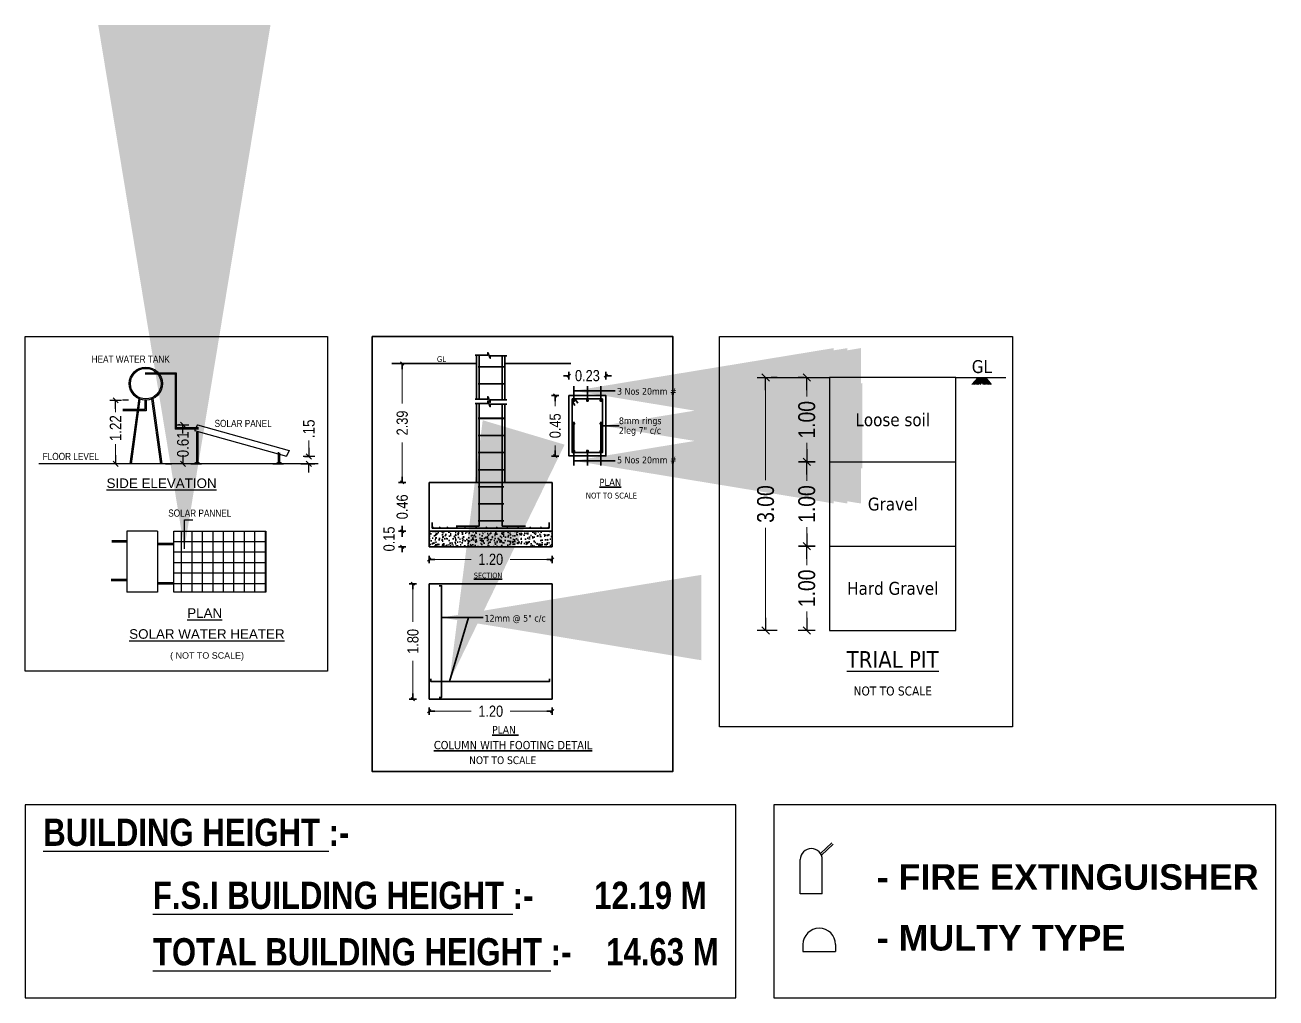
# Model space of a CAD drawing. Header units: metres. Extents: x 1185 to 1291, y 1063 to 1193.
# Drawn here: x 1260.38 to 1281.15, y 1177 to 1193.17 of the extents above; entities that cross this region are included whole.
import ezdxf
from ezdxf.enums import TextEntityAlignment as Align

# ---------------------------------------------------------------- set-up
doc = ezdxf.new("R2010")
doc.units = ezdxf.units.M
doc.header["$MEASUREMENT"] = 0
doc.linetypes.add('DOT', pattern=[0.25, 0, -0.25])
doc.layers.add('1', color=1, linetype='Continuous')
doc.layers.add('Door', color=7, linetype='Continuous')
doc.layers.add('Text', color=7, linetype='Continuous', lineweight=13)
doc.layers.add('wall', color=7, linetype='Continuous', lineweight=35)
doc.styles.add('Arial', font='swissc.ttf')
doc.styles.add('Bold', font='arialbd.ttf', dxfattribs={"height": 10.5})
doc.styles.get("Standard").update_dxf_attribs({"font": 'swisscb.ttf'})
doc.styles.add('style', font='ARIALN.TTF', dxfattribs={"height": 9})
doc.styles.add('STYLE1', font='tahoma.ttf', dxfattribs={"height": 12})
doc.styles.add('STYLE4', font='arial.ttf', dxfattribs={"height": 1.2})
doc.dimstyles.new('FLOOR DIM', dxfattribs={"dimtxt": 0.55, "dimasz": 0.05, "dimexe": 0.075, "dimexo": 0.3, "dimgap": 0.025, "dimtad": 0, "dimzin": 3, "dimdsep": 46, "dimtxsty": 'Standard', "dimblk": 'JM1', "dimcen": -0.09, "dimse1": 1, "dimse2": 1, "dimsd1": 1, "dimsd2": 1, "dimclrd": 5, "dimclre": 250, "dimclrt": 3, "dimazin": 0, "dimtfac": 0.65, "dimtix": 1, "dimtofl": 0, "dimtmove": 0, "dimatfit": 2, "dimfxl": 0, "dimfrac": 1, "dimtolj": 1, "dimlwd": 18, "dimlwe": -1, "dimarcsym": 0})
doc.dimstyles.new('Plan', dxfattribs={"dimtxt": 24, "dimasz": 9, "dimexe": 0.18, "dimexo": 0.0625, "dimgap": 3, "dimtad": 0, "dimdec": 0, "dimrnd": 0.5, "dimzin": 1, "dimdsep": 46, "dimlunit": 4, "dimtxsty": 'Standard', "dimblk": 'ARCHTICK', "dimcen": 0.09, "dimse1": 1, "dimse2": 1, "dimadec": 0, "dimazin": 0, "dimtfac": 0.5, "dimtdec": 0, "dimtofl": 0, "dimtmove": 2, "dimatfit": 3, "dimfxl": 0, "dimtolj": 1, "dimtzin": 0, "dimarcsym": 0})
doc.dimstyles.new('style1', dxfattribs={"dimtxt": 12, "dimasz": 7, "dimexe": 4, "dimexo": 6, "dimgap": 2, "dimtad": 0, "dimtoh": 1, "dimdec": 1, "dimzin": 3, "dimdsep": 46, "dimlunit": 4, "dimtxsty": 'STYLE1', "dimblk": 'OBLIQUE', "dimcen": 0.09, "dimclrd": 2, "dimclre": 2, "dimclrt": 4, "dimadec": 0, "dimazin": 0, "dimtfac": 0.5, "dimtdec": 1, "dimtofl": 0, "dimtmove": 2, "dimatfit": 3, "dimfxl": 0, "dimtolj": 1, "dimtzin": 0, "dimarcsym": 0})

# ---------------------------------------------------------------- blocks, each defined once
blk = doc.blocks.new('JM1')
at = {"color": 2}
for p, q in [((-3, 0), (0, 0)), ((-0.88, -0.88), (0.88, 0.88)), ((0, 2), (0, -2))]:
    blk.add_line(p, q, dxfattribs=at)
blk = doc.blocks.new('*D9')
at = {"color": 250, "linetype": 'DOT'}
for p, q in [((77524.033, -26832.199), (77523.989, -26832.199)), ((77524.033, -26833.199), (77523.989, -26833.199))]:
    blk.add_line(p, q, dxfattribs=at)
at = {"color": 5, "lineweight": 18}
for p, q in [((77524.064, -26832.249), (77524.064, -26832.424)), ((77524.064, -26833.149), (77524.064, -26832.974))]:
    blk.add_line(p, q, dxfattribs=at)
at = {"layer": 'DEFPOINTS', "color": 0}
for p in [(77524.064, -26832.199), (77524.333, -26832.199), (77524.333, -26833.199)]:
    blk.add_point(p, dxfattribs=at)
at = {"color": 5, "lineweight": 18, "xscale": 0.05, "yscale": 0.05, "zscale": 0.05}
for p, rotation in [((77524.064, -26832.199), 90), ((77524.064, -26833.199), 270)]:
    blk.add_blockref('JM1', p, dxfattribs=dict(at, rotation=rotation))
at = {"color": 3, "insert": (77524.064, -26832.699), "char_height": 0.2, "attachment_point": 5, "rotation": 90, "style": 'Arial'}
blk.add_mtext('\\A1;1.00', dxfattribs=at)
blk = doc.blocks.new('*D10')
at = {"color": 250, "linetype": 'DOT'}
for p, q in [((77524.033, -26831.199), (77523.501, -26831.199)), ((77524.033, -26834.199), (77523.501, -26834.199))]:
    blk.add_line(p, q, dxfattribs=at)
at = {"color": 5, "lineweight": 18}
for p, q in [((77523.576, -26831.249), (77523.576, -26832.415)), ((77523.576, -26834.149), (77523.576, -26832.983))]:
    blk.add_line(p, q, dxfattribs=at)
at = {"layer": 'DEFPOINTS', "color": 0}
for p in [(77523.576, -26831.199), (77524.333, -26831.199), (77524.333, -26834.199)]:
    blk.add_point(p, dxfattribs=at)
at = {"color": 5, "lineweight": 18, "xscale": 0.05, "yscale": 0.05, "zscale": 0.05}
for p, rotation in [((77523.576, -26831.199), 90), ((77523.576, -26834.199), 270)]:
    blk.add_blockref('JM1', p, dxfattribs=dict(at, rotation=rotation))
at = {"color": 3, "insert": (77523.576, -26832.699), "char_height": 0.2, "attachment_point": 5, "rotation": 90, "style": 'Arial'}
blk.add_mtext('\\A1;3.00', dxfattribs=at)
blk = doc.blocks.new('*D11')
at = {"color": 250, "linetype": 'DOT'}
for p, q in [((77524.033, -26833.199), (77523.989, -26833.199)), ((77524.033, -26834.199), (77523.989, -26834.199))]:
    blk.add_line(p, q, dxfattribs=at)
at = {"color": 5, "lineweight": 18}
for p, q in [((77524.064, -26833.249), (77524.064, -26833.424)), ((77524.064, -26834.149), (77524.064, -26833.974))]:
    blk.add_line(p, q, dxfattribs=at)
at = {"layer": 'DEFPOINTS', "color": 0}
for p in [(77524.064, -26833.199), (77524.333, -26833.199), (77524.333, -26834.199)]:
    blk.add_point(p, dxfattribs=at)
at = {"color": 5, "lineweight": 18, "xscale": 0.05, "yscale": 0.05, "zscale": 0.05}
for p, rotation in [((77524.064, -26833.199), 90), ((77524.064, -26834.199), 270)]:
    blk.add_blockref('JM1', p, dxfattribs=dict(at, rotation=rotation))
at = {"color": 3, "insert": (77524.064, -26833.699), "char_height": 0.2, "attachment_point": 5, "rotation": 90, "style": 'Arial'}
blk.add_mtext('\\A1;1.00', dxfattribs=at)
blk = doc.blocks.new('*D12')
at = {"color": 250, "linetype": 'DOT'}
for p, q in [((77524.033, -26831.199), (77523.989, -26831.199)), ((77524.033, -26832.199), (77523.989, -26832.199))]:
    blk.add_line(p, q, dxfattribs=at)
at = {"color": 5, "lineweight": 18}
for p, q in [((77524.064, -26831.249), (77524.064, -26831.424)), ((77524.064, -26832.149), (77524.064, -26831.974))]:
    blk.add_line(p, q, dxfattribs=at)
at = {"layer": 'DEFPOINTS', "color": 0}
for p in [(77524.064, -26831.199), (77524.333, -26831.199), (77524.333, -26832.199)]:
    blk.add_point(p, dxfattribs=at)
at = {"color": 5, "lineweight": 18, "xscale": 0.05, "yscale": 0.05, "zscale": 0.05}
for p, rotation in [((77524.064, -26831.199), 90), ((77524.064, -26832.199), 270)]:
    blk.add_blockref('JM1', p, dxfattribs=dict(at, rotation=rotation))
at = {"color": 3, "insert": (77524.064, -26831.699), "char_height": 0.2, "attachment_point": 5, "rotation": 90, "style": 'Arial'}
blk.add_mtext('\\A1;1.00', dxfattribs=at)
blk = doc.blocks.new('_Oblique')
at = {"color": 0, "lineweight": -2}
blk.add_line((-0.5, -0.5), (0.5, 0.5), dxfattribs=at)
blk = doc.blocks.new('*D21')
at = {"color": 5, "lineweight": 18}
for p, q in [((10901.4, 6619.786), (10902.484, 6619.786)), ((10904.616, 6619.786), (10903.532, 6619.786))]:
    blk.add_line(p, q, dxfattribs=at)
at = {"layer": 'DEFPOINTS', "color": 0}
for p in [(10901.35, 6620.114), (10904.666, 6620.114), (10904.666, 6619.786)]:
    blk.add_point(p, dxfattribs=at)
at = {"color": 5, "lineweight": 18, "xscale": 0.05, "yscale": 0.05, "zscale": 0.05, "rotation": 180}
blk.add_blockref('JM1', (10901.35, 6619.786), dxfattribs=at)
at = {"color": 5, "lineweight": 18, "xscale": 0.05, "yscale": 0.05, "zscale": 0.05}
blk.add_blockref('JM1', (10904.666, 6619.786), dxfattribs=at)
at = {"color": 3, "insert": (10903.008, 6619.786), "char_height": 0.3, "attachment_point": 5, "style": 'Arial'}
blk.add_mtext('\\A1;1.20', dxfattribs=at)
blk = doc.blocks.new('*D22')
at = {"color": 5, "lineweight": 18}
for p, q in [((10900.913, 6623.174), (10900.913, 6622.193)), ((10900.913, 6620.164), (10900.913, 6621.146))]:
    blk.add_line(p, q, dxfattribs=at)
at = {"layer": 'DEFPOINTS', "color": 0}
for p in [(10900.913, 6623.224), (10901.35, 6623.224), (10901.35, 6620.114)]:
    blk.add_point(p, dxfattribs=at)
at = {"color": 5, "lineweight": 18, "xscale": 0.05, "yscale": 0.05, "zscale": 0.05}
for p, rotation in [((10900.913, 6623.224), 90), ((10900.913, 6620.114), 270)]:
    blk.add_blockref('JM1', p, dxfattribs=dict(at, rotation=rotation))
at = {"color": 3, "insert": (10900.913, 6621.669), "char_height": 0.3, "attachment_point": 5, "rotation": 90, "style": 'Arial'}
blk.add_mtext('\\A1;1.80', dxfattribs=at)
blk = doc.blocks.new('*D23')
at = {"color": 5, "lineweight": 18}
for p, q in [((10905.064, 6628.828), (10905.014, 6628.828)), ((10906.159, 6628.828), (10906.209, 6628.828))]:
    blk.add_line(p, q, dxfattribs=at)
at = {"layer": 'DEFPOINTS', "color": 0}
for p in [(10906.109, 6628.828), (10905.114, 6628.291), (10906.109, 6628.291)]:
    blk.add_point(p, dxfattribs=at)
at = {"color": 5, "lineweight": 18, "xscale": 0.05, "yscale": 0.05, "zscale": 0.05}
blk.add_blockref('JM1', (10905.114, 6628.828), dxfattribs=at)
at = {"color": 5, "lineweight": 18, "xscale": 0.05, "yscale": 0.05, "zscale": 0.05, "rotation": 180}
blk.add_blockref('JM1', (10906.109, 6628.828), dxfattribs=at)
at = {"color": 3, "insert": (10905.611, 6628.828), "char_height": 0.3, "attachment_point": 5, "style": 'Arial'}
blk.add_mtext('\\A1;0.23', dxfattribs=at)
blk = doc.blocks.new('*D24')
at = {"color": 5, "lineweight": 18}
for p, q in [((10904.744, 6628.241), (10904.744, 6628.006)), ((10904.744, 6626.714), (10904.744, 6626.95))]:
    blk.add_line(p, q, dxfattribs=at)
at = {"layer": 'DEFPOINTS', "color": 0}
for p in [(10905.114, 6628.291), (10904.744, 6626.664), (10905.114, 6626.664)]:
    blk.add_point(p, dxfattribs=at)
at = {"color": 5, "lineweight": 18, "xscale": 0.05, "yscale": 0.05, "zscale": 0.05}
for p, rotation in [((10904.744, 6628.291), 90), ((10904.744, 6626.664), 270)]:
    blk.add_blockref('JM1', p, dxfattribs=dict(at, rotation=rotation))
at = {"color": 3, "insert": (10904.744, 6627.478), "char_height": 0.3, "attachment_point": 5, "rotation": 90, "style": 'Arial'}
blk.add_mtext('\\A1;0.45', dxfattribs=at)
blk = doc.blocks.new('*D25')
at = {"color": 5, "lineweight": 18}
for p, q in [((10901.4, 6623.878), (10902.484, 6623.878)), ((10904.616, 6623.878), (10903.532, 6623.878))]:
    blk.add_line(p, q, dxfattribs=at)
at = {"layer": 'DEFPOINTS', "color": 0}
for p in [(10901.35, 6624.32), (10904.666, 6624.32), (10904.666, 6623.878)]:
    blk.add_point(p, dxfattribs=at)
at = {"color": 5, "lineweight": 18, "xscale": 0.05, "yscale": 0.05, "zscale": 0.05, "rotation": 180}
blk.add_blockref('JM1', (10901.35, 6623.878), dxfattribs=at)
at = {"color": 5, "lineweight": 18, "xscale": 0.05, "yscale": 0.05, "zscale": 0.05}
blk.add_blockref('JM1', (10904.666, 6623.878), dxfattribs=at)
at = {"color": 3, "insert": (10903.008, 6623.878), "char_height": 0.3, "attachment_point": 5, "style": 'Arial'}
blk.add_mtext('\\A1;1.20', dxfattribs=at)
blk = doc.blocks.new('*D26')
at = {"color": 5, "lineweight": 18}
for p, q in [((10900.625, 6624.685), (10900.625, 6624.735)), ((10900.625, 6624.17), (10900.625, 6624.12))]:
    blk.add_line(p, q, dxfattribs=at)
at = {"layer": 'DEFPOINTS', "color": 0}
for p in [(10901.35, 6624.635), (10900.625, 6624.22), (10901.35, 6624.22)]:
    blk.add_point(p, dxfattribs=at)
at = {"color": 5, "lineweight": 18, "xscale": 0.05, "yscale": 0.05, "zscale": 0.05}
for p, rotation in [((10900.625, 6624.635), 270), ((10900.625, 6624.22), 90)]:
    blk.add_blockref('JM1', p, dxfattribs=dict(at, rotation=rotation))
at = {"color": 3, "insert": (10900.271, 6624.428), "char_height": 0.3, "attachment_point": 5, "rotation": 90, "style": 'Arial'}
blk.add_mtext('\\A1;0.15', dxfattribs=at)
blk = doc.blocks.new('*D27')
at = {"color": 5, "lineweight": 18}
for p, q in [((10900.625, 6626.004), (10900.625, 6626.054)), ((10900.625, 6624.585), (10900.625, 6624.535))]:
    blk.add_line(p, q, dxfattribs=at)
at = {"layer": 'DEFPOINTS', "color": 0}
for p in [(10901.35, 6625.954), (10900.625, 6624.635), (10901.35, 6624.635)]:
    blk.add_point(p, dxfattribs=at)
at = {"color": 5, "lineweight": 18, "xscale": 0.05, "yscale": 0.05, "zscale": 0.05}
for p, rotation in [((10900.625, 6625.954), 270), ((10900.625, 6624.635), 90)]:
    blk.add_blockref('JM1', p, dxfattribs=dict(at, rotation=rotation))
at = {"color": 3, "insert": (10900.625, 6625.294), "char_height": 0.3, "attachment_point": 5, "rotation": 90, "style": 'Arial'}
blk.add_mtext('\\A1;0.46', dxfattribs=at)
blk = doc.blocks.new('*D28')
at = {"color": 5, "lineweight": 18}
for p, q in [((10900.625, 6629.105), (10900.625, 6628.083)), ((10900.625, 6626.004), (10900.625, 6627.025))]:
    blk.add_line(p, q, dxfattribs=at)
at = {"layer": 'DEFPOINTS', "color": 0}
for p in [(10900.625, 6629.155), (10902.628, 6629.155), (10902.628, 6625.954)]:
    blk.add_point(p, dxfattribs=at)
at = {"color": 5, "lineweight": 18, "xscale": 0.05, "yscale": 0.05, "zscale": 0.05}
for p, rotation in [((10900.625, 6629.155), 90), ((10900.625, 6625.954), 270)]:
    blk.add_blockref('JM1', p, dxfattribs=dict(at, rotation=rotation))
at = {"color": 3, "insert": (10900.625, 6627.554), "char_height": 0.3, "attachment_point": 5, "rotation": 90, "style": 'Arial'}
blk.add_mtext('\\A1;2.39', dxfattribs=at)
blk = doc.blocks.new('*D15')
at = {"color": 250, "linetype": 'DOT'}
for p, q in [((77523.081, -26837.07), (77522.787, -26837.07)), ((77523.085, -26838.163), (77522.787, -26838.163))]:
    blk.add_line(p, q, dxfattribs=at)
at = {"color": 5, "lineweight": 18}
for p, q in [((77522.862, -26837.12), (77522.862, -26837.276)), ((77522.862, -26838.113), (77522.862, -26837.825))]:
    blk.add_line(p, q, dxfattribs=at)
at = {"layer": 'DEFPOINTS', "color": 0}
for p in [(77522.862, -26837.07), (77523.381, -26837.07), (77523.385, -26838.163)]:
    blk.add_point(p, dxfattribs=at)
at = {"color": 5, "lineweight": 18, "xscale": 0.05, "yscale": 0.05, "zscale": 0.05}
for p, rotation in [((77522.862, -26837.07), 90), ((77522.862, -26838.163), 270)]:
    blk.add_blockref('JM1', p, dxfattribs=dict(at, rotation=rotation))
at = {"color": 3, "lineweight": -2, "insert": (77522.862, -26837.55), "char_height": 0.2, "attachment_point": 5, "rotation": 90, "style": 'Arial'}
blk.add_mtext('\\A1;1.22', dxfattribs=at)
blk = doc.blocks.new('*D16')
at = {"color": 5, "lineweight": 18}
for p, q in [((77526.182, -26837.987), (77526.182, -26837.762)), ((77526.182, -26838.213), (77526.182, -26838.263))]:
    blk.add_line(p, q, dxfattribs=at)
at = {"color": 250, "linetype": 'DOT'}
for p, q in [((77526.107, -26838.037), (77526.257, -26838.037)), ((77526.044, -26838.163), (77526.257, -26838.163))]:
    blk.add_line(p, q, dxfattribs=at)
at = {"layer": 'DEFPOINTS', "color": 0}
for p in [(77525.807, -26838.037), (77526.182, -26838.037), (77525.744, -26838.163)]:
    blk.add_point(p, dxfattribs=at)
at = {"color": 5, "lineweight": 18, "xscale": 0.05, "yscale": 0.05, "zscale": 0.05}
for p, rotation in [((77526.182, -26838.037), 270), ((77526.182, -26838.163), 90)]:
    blk.add_blockref('JM1', p, dxfattribs=dict(at, rotation=rotation))
at = {"color": 3, "lineweight": -2, "insert": (77526.182, -26837.561), "char_height": 0.2, "attachment_point": 5, "rotation": 90, "style": 'Arial'}
blk.add_mtext('\\A1;.15', dxfattribs=at)
blk = doc.blocks.new('_ArchTick')
at = {"color": 0, "linetype": 'ByBlock', "const_width": 0.15}
blk.add_lwpolyline([(-0.5, -0.5), (0.5, 0.5)], dxfattribs=at)
blk = doc.blocks.new('*D17')
at = {"color": 250, "linetype": 'DOT'}
for p, q in [((77523.967, -26837.493), (77523.944, -26837.493)), ((77523.719, -26838.163), (77523.944, -26838.163))]:
    blk.add_line(p, q, dxfattribs=at)
at = {"color": 5, "lineweight": 18}
for p, q in [((77524.019, -26837.543), (77524.019, -26837.562)), ((77524.019, -26838.113), (77524.019, -26838.093))]:
    blk.add_line(p, q, dxfattribs=at)
at = {"layer": 'DEFPOINTS', "color": 0}
for p in [(77524.019, -26837.493), (77524.267, -26837.493), (77524.019, -26838.163)]:
    blk.add_point(p, dxfattribs=at)
at = {"color": 5, "lineweight": 18, "xscale": 0.05, "yscale": 0.05, "zscale": 0.05}
for p, rotation in [((77524.019, -26837.493), 90), ((77524.019, -26838.163), 270)]:
    blk.add_blockref('JM1', p, dxfattribs=dict(at, rotation=rotation))
at = {"color": 3, "lineweight": -2, "insert": (77524.019, -26837.828), "char_height": 0.2, "attachment_point": 5, "rotation": 90, "style": 'Arial'}
blk.add_mtext('\\A1;0.61', dxfattribs=at)
blk = doc.blocks.new('SRYJYK')
at = {"color": 7, "lineweight": 25, "ltscale": 15}
blk.add_line((112478.409, -26161.011), (112478.409, -26158.713), dxfattribs=at)
at = {"color": 7}
for p, q in [((112472.989, -26159.29), (112473.127, -26159.163)), ((112473.142, -26159.179), (112473.001, -26159.312)), ((112472.75, -26159.773), (112472.75, -26159.364)), ((112473.012, -26159.773), (112473.012, -26159.364)), ((112473.012, -26159.773), (112472.75, -26159.773)), ((112472.782, -26160.375), (112472.782, -26160.458)), ((112472.782, -26160.458), (112473.169, -26160.458)), ((112473.169, -26160.375), (112473.169, -26160.458))]:
    blk.add_line(p, q, dxfattribs=at)
blk.add_line((112472.435, -26161.011), (112478.409, -26161.011))
for centre, radius in [((112472.881, -26159.364), 0.131), ((112472.976, -26160.375), 0.194)]:
    blk.add_arc(centre, radius, 0, 180, dxfattribs=at)
at = {"layer": '1', "color": 7}
blk.add_line((112472.435, -26158.713), (112472.435, -26161.011), dxfattribs=at)
at = {"layer": 'Door', "color": 7, "linetype": 'ByBlock', "lineweight": 25, "ltscale": 15}
for p, q in [((112478.409, -26158.713), (112472.434, -26158.713)), ((112478.409, -26161.011), (112478.409, -26158.713))]:
    blk.add_line(p, q, dxfattribs=at)
at = {"color": 7, "style": 'Bold'}
for s, p in [(' - FIRE EXTINGUISHER', (112473.541, -26159.724)), ('- MULTY TYPE', (112473.659, -26160.447))]:
    blk.add_text(s, height=0.3049, dxfattribs=at).set_placement(p)
blk = doc.blocks.new('TP')
for p, q in [((-2.947, 4.144), (-2.171, 4.144)), ((-0.671, 4.144), (-0.08, 4.144)), ((-0.409, 4.144), (-0.481, 4.062)), ((-0.397, 4.144), (-0.469, 4.062)), ((-0.383, 4.144), (-0.454, 4.062)), ((-0.367, 4.144), (-0.439, 4.062)), ((-0.351, 4.144), (-0.422, 4.062)), ((-0.411, 4.144), (-0.345, 4.062)), ((-0.334, 4.144), (-0.406, 4.062)), ((-0.395, 4.144), (-0.329, 4.062)), ((-0.318, 4.144), (-0.389, 4.062)), ((-0.379, 4.144), (-0.312, 4.062)), ((-0.362, 4.144), (-0.296, 4.062)), ((-0.347, 4.144), (-0.28, 4.062)), ((-0.332, 4.144), (-0.266, 4.062)), ((-0.32, 4.144), (-0.254, 4.062)), ((-2.171, 3.144), (-0.671, 3.144)), ((-2.171, 2.144), (-0.671, 2.144))]:
    blk.add_line(p, q)
at = {"color": 0}
blk.add_lwpolyline([(-3.475, 4.631), (0, 4.631), (0, 0), (-3.475, 0)], close=True, dxfattribs=at)
blk.add_lwpolyline([(-2.171, 1.144), (-0.671, 1.144), (-0.671, 4.144), (-2.171, 4.144)], close=True)
at = {"style": 'STYLE1'}
for s, height, p in [('GL', 0.1524, (-0.364, 4.275)), ('Loose soil', 0.1524, (-1.421, 3.644)), ('Gravel', 0.1524, (-1.421, 2.644)), ('Hard Gravel', 0.1524, (-1.421, 1.644)), ('%%uTRIAL PIT', 0.19812, (-1.421, 0.8)), ('NOT TO SCALE', 0.10668, (-1.421, 0.426))]:
    blk.add_text(s, height=height, dxfattribs=at).set_placement(p, align=Align.MIDDLE_CENTER)
for p2, distance, picture, middle in [((-2.171, 4.144), 0.757, '*D10', (-2.928, 2.644)), ((-2.171, 2.144), 0.269, '*D11', (-2.44, 1.644))]:
    dim = blk.add_aligned_dim(p1=(-2.171, 1.144), p2=p2, distance=distance, dimstyle='FLOOR DIM', override={"dimpost": '\\X'})
    dim.commit()
    dim.dimension.update_dxf_attribs({"geometry": picture, "text_midpoint": middle, "insert": (-77526.504, 26835.343)})
for base, p1, p2, picture, middle in [((-2.44, 4.144), (-2.171, 3.144), (-2.171, 4.144), '*D12', (-2.44, 3.644)), ((-2.44, 3.144), (-2.171, 2.144), (-2.171, 3.144), '*D9', (-2.44, 2.644))]:
    dim = blk.add_linear_dim(base=base, p1=p1, p2=p2, angle=270, dimstyle='FLOOR DIM', override={"dimpost": '\\X'})
    dim.commit()
    dim.dimension.update_dxf_attribs({"geometry": picture, "text_midpoint": middle, "insert": (-77526.504, 26835.343)})
blk = doc.blocks.new('WRWR')
h = blk.add_hatch()
h.set_pattern_fill('AR-CONC', color=256, scale=0.034541, style=0)
h.set_pattern_definition([(50, (57.4844, -43.89417), (0.24774714, -0.02167507), [0.0259056, -0.2849613]), (355, (57.4844, -43.89417), (-0.0479258, 0.2598129), [0.02072446, -0.227969]), (100.4514, (57.50505, -43.89598), (0.19982155, 0.2381377), [0.02201635, -0.2421798]), (46.1842, (57.4844, -43.8251), (0.3686332, -0.0571715), [0.0388584, -0.427442]), (96.6356, (57.51512, -43.82985), (0.3228396, 0.3364677), [0.0330245, -0.3632697]), (351.1842, (57.4844, -43.8251), (0.3228394, 0.336468), [0.0310867, -0.3419535]), (21, (57.51894, -43.84236), (0.20617625, -0.13906763), [0.0259056, -0.2849613]), (326, (57.51894, -43.84236), (0.084043, 0.25047235), [0.02072446, -0.227969]), (71.4514, (57.53613, -43.85395), (0.2902193, 0.1114045), [0.02201635, -0.2421798]), (37.5, (57.4844, -43.89417), (0.00420011, 0.11498408), [0, -0.22520577, 0, -0.2314231, 0, -0.22883255]), (7.5, (57.4844, -43.89417), (0.09086622, 0.13623281), [0, -0.13194571, 0, -0.22002466, 0, -0.08721543]), (327.5, (57.40738, -43.89417), (0.18438634, -0.00779062), [0, -0.0863519, 0, -0.26941795, 0, -0.3574969]), (317.5, (57.37284, -43.89417), (0.20143695, 0.03457702), [0, -0.11225748, 0, -0.17892115, 0, -0.2538746])])
h.paths.add_polyline_path([(4.854, 6.47), (1.538, 6.47), (1.538, 6.056), (4.854, 6.056)])
for p, q in [((2.816, 10.029), (2.816, 11.217)), ((2.885, 10.029), (2.885, 11.217)), ((3.507, 10.011), (3.507, 11.199)), ((3.576, 10.011), (3.576, 11.199)), ((0.529, 10.99), (2.816, 10.99)), ((2.855, 10.9), (3.547, 10.9)), ((3.576, 10.99), (5.355, 10.99)), ((2.855, 10.44), (3.547, 10.44)), ((5.434, 10.015), (5.434, 10.38)), ((5.802, 10.015), (5.802, 10.38)), ((6.165, 10.015), (6.165, 10.38)), ((2.816, 7.789), (2.816, 9.914)), ((2.885, 6.608), (2.885, 9.914)), ((3.507, 6.608), (3.507, 9.896)), ((3.576, 7.789), (3.576, 9.896)), ((5.392, 9.982), (5.463, 9.86)), ((5.459, 10.036), (5.543, 9.92)), ((2.855, 9.518), (3.547, 9.518)), ((2.855, 9.512), (3.547, 9.512)), ((5.434, 9.418), (5.434, 8.632)), ((6.165, 9.418), (6.165, 8.611)), ((2.855, 9.052), (3.547, 9.052)), ((2.855, 8.591), (3.547, 8.591)), ((5.434, 8.611), (5.434, 8.246)), ((5.802, 8.611), (5.802, 8.246)), ((6.165, 8.611), (6.165, 8.246)), ((2.855, 8.13), (3.547, 8.13)), ((1.538, 6.47), (1.538, 7.789)), ((1.538, 7.789), (4.854, 7.789)), ((4.854, 6.47), (4.854, 7.789)), ((2.855, 7.67), (3.547, 7.67)), ((2.855, 7.209), (3.547, 7.209)), ((2.855, 6.748), (3.547, 6.748)), ((1.538, 6.056), (1.538, 6.47)), ((1.538, 6.47), (4.854, 6.47)), ((1.622, 6.552), (1.622, 6.703)), ((1.622, 6.552), (4.77, 6.552)), ((2.263, 6.608), (2.885, 6.608)), ((3.717, 6.47), (3.274, 6.47)), ((3.507, 6.608), (4.128, 6.608)), ((4.77, 6.552), (4.77, 6.703)), ((4.854, 6.056), (4.854, 6.47)), ((1.538, 6.056), (4.854, 6.056)), ((1.538, 5.059), (1.538, 1.95)), ((1.538, 5.059), (4.854, 5.059)), ((4.854, 5.059), (4.854, 1.95)), ((1.538, 1.95), (4.854, 1.95))]:
    blk.add_line(p, q)
for points in [[(0, 11.717), (8.104, 11.717), (8.104, 0), (0, 0)], [(5.302, 10.127), (6.296, 10.127), (6.296, 8.5), (5.302, 8.5)], [(5.392, 10.036), (6.206, 10.036), (6.206, 8.59), (5.392, 8.59)]]:
    blk.add_lwpolyline(points, close=True)
for points in [[(2.773, 11.217), (3.115, 11.217), (3.115, 11.288), (3.184, 11.131), (3.184, 11.199), (3.627, 11.199)], [(2.773, 10.029), (3.115, 10.029), (3.115, 10.1), (3.184, 9.943), (3.184, 10.011), (3.627, 10.011)], [(2.773, 9.914), (3.115, 9.914), (3.115, 9.984), (3.184, 9.827), (3.184, 9.896), (3.627, 9.896)], [(1.803, 5.003), (1.872, 5.003), (1.872, 1.994), (1.803, 1.994)], [(1.581, 2.495), (1.581, 2.426), (4.781, 2.426), (4.781, 2.495)]]:
    blk.add_lwpolyline(points)
for points, const_width in [([(5.413, 9.995, 1), (5.454, 9.995, 1)], 0.0413), ([(5.779, 9.995, 1), (5.821, 9.995, 1)], 0.0413), ([(6.185, 9.995, -1), (6.144, 9.995, -1)], 0.0413), ([(5.413, 9.373, -1), (5.454, 9.373, -1)], 0.0413), ([(6.185, 9.373, 1), (6.144, 9.373, 1)], 0.0413), ([(5.413, 8.632, -1), (5.454, 8.632, -1)], 0.0413), ([(5.779, 8.632, -1), (5.821, 8.632, -1)], 0.0413), ([(6.185, 8.632, 1), (6.144, 8.632, 1)], 0.0413), ([(1.63, 6.579, 1), (1.651, 6.579, 1)], 0.021), ([(1.814, 6.579, 1), (1.835, 6.579, 1)], 0.021), ([(2.02, 6.579, 1), (2.041, 6.579, 1)], 0.021), ([(2.272, 6.579, 1), (2.293, 6.579, 1)], 0.021), ([(2.491, 6.579, 1), (2.512, 6.579, 1)], 0.021), ([(2.795, 6.579, 1), (2.816, 6.579, 1)], 0.021), ([(3.069, 6.579, 1), (3.09, 6.579, 1)], 0.021), ([(3.35, 6.579, 1), (3.371, 6.579, 1)], 0.021), ([(3.632, 6.579, 1), (3.653, 6.579, 1)], 0.021), ([(3.927, 6.579, 1), (3.948, 6.579, 1)], 0.021), ([(4.248, 6.579, 1), (4.269, 6.579, 1)], 0.021), ([(4.538, 6.579, 1), (4.559, 6.579, 1)], 0.021), ([(4.744, 6.579, 1), (4.765, 6.579, 1)], 0.021)]:
    blk.add_lwpolyline(points, format="xyb", close=True, dxfattribs=dict(const_width=const_width))
at = {"style": 'STYLE1'}
for s, height, p in [('GL', 0.1554, (1.748, 11.032)), ('3 Nos 20mm #', 0.18079, (6.597, 10.151)), ('8mm rings', 0.1808, (6.648, 9.358)), ('2leg 7" c/c', 0.18079, (6.648, 9.097)), ('5 Nos 20mm #', 0.18079, (6.597, 8.301)), ('12mm @ 5" c/c', 0.18134, (3.029, 4.037))]:
    blk.add_text(s, height=height, dxfattribs=at).set_placement(p)
for s, height, p in [('%%UPLAN', 0.1921, (6.416, 7.791)), ('NOT TO SCALE', 0.15819, (6.446, 7.433)), ('%%uSECTION', 0.1468, (3.123, 5.281)), ('%%UPLAN ', 0.2072, (3.592, 1.122)), ('%%uCOLUMN WITH FOOTING DETAIL', 0.22451, (3.798, 0.709)), ('NOT TO SCALE', 0.20724, (3.517, 0.302))]:
    blk.add_text(s, height=height, dxfattribs=at).set_placement(p, align=Align.MIDDLE_CENTER)
for p1, p2, distance, text, override, picture, middle in [((2.816, 7.789), (2.816, 10.99), 2.004, '2.39', {"dimtxt": 0.3, "dimasz": 0.05, "dimpost": '\\X'}, '*D28', (0.812, 9.389)), ((1.538, 7.789), (1.538, 6.47), -0.726, '0.46', {"dimtxt": 0.3, "dimasz": 0.05, "dimpost": '\\X'}, '*D27', (0.812, 7.13)), ((1.538, 6.47), (1.538, 6.056), -0.726, '0.15', {"dimtxt": 0.3, "dimasz": 0.05, "dimtad": 3, "dimpost": '\\X'}, '*D26', (0.458, 6.263))]:
    dim = blk.add_aligned_dim(p1=p1, p2=p2, distance=distance, text=text, dimstyle='FLOOR DIM', override=override)
    dim.commit()
    dim.dimension.update_dxf_attribs({"geometry": picture, "text_midpoint": middle, "insert": (-10899.812, -6618.165)})
dim = blk.add_linear_dim(base=(6.296, 10.663), p1=(5.302, 10.127), p2=(6.296, 10.127), text='0.23', dimstyle='FLOOR DIM', override={"dimtxt": 0.3, "dimasz": 0.05, "dimpost": '\\X'})
dim.commit()
dim.dimension.update_dxf_attribs({"geometry": '*D23', "text_midpoint": (5.799, 10.663), "insert": (-10899.812, -6618.165)})
dim = blk.add_linear_dim(base=(4.932, 8.5), p1=(5.302, 10.127), p2=(5.302, 8.5), angle=90, text='0.45', dimstyle='FLOOR DIM', override={"dimtxt": 0.3, "dimasz": 0.05, "dimpost": '\\X'})
dim.commit()
dim.dimension.update_dxf_attribs({"geometry": '*D24', "text_midpoint": (4.932, 9.313), "insert": (-10899.812, -6618.165)})
for base, p1, p2, picture, middle in [((4.854, 5.713), (1.538, 6.155), (4.854, 6.155), '*D25', (3.196, 5.713)), ((4.854, 1.622), (1.538, 1.95), (4.854, 1.95), '*D21', (3.196, 1.622))]:
    dim = blk.add_linear_dim(base=base, p1=p1, p2=p2, text='1.20', dimstyle='FLOOR DIM', override={"dimtxt": 0.3, "dimasz": 0.05, "dimpost": '\\X'})
    dim.commit()
    dim.dimension.update_dxf_attribs({"geometry": picture, "text_midpoint": middle, "dimtype": 128, "insert": (-10899.812, -6618.165)})
dim = blk.add_linear_dim(base=(1.101, 5.059), p1=(1.538, 1.95), p2=(1.538, 5.059), angle=90, text='1.80', dimstyle='FLOOR DIM', override={"dimtxt": 0.3, "dimasz": 0.05, "dimpost": '\\X'})
dim.commit()
dim.dimension.update_dxf_attribs({"geometry": '*D22', "text_midpoint": (1.101, 3.505), "dimtype": 128, "insert": (-10899.812, -6618.165)})
for points in [[(5.434, 10.256), (5.802, 10.256)], [(5.802, 10.256), (6.165, 10.256)], [(6.165, 10.256), (6.543, 10.256)], [(6.206, 9.313), (6.653, 9.313)], [(5.434, 8.37), (5.802, 8.37)], [(5.802, 8.37), (6.165, 8.37)], [(6.165, 8.37), (6.543, 8.37)], [(1.872, 4.146), (2.989, 4.146)], [(2.083, 2.426), (2.596, 4.146)]]:
    blk.add_leader(points, dimstyle='style1', override={"dimtxt": 12, "dimasz": 7, "dimexe": 4, "dimexo": 6, "dimgap": 2, "dimtfac": 0.5})
blk = doc.blocks.new('SWH')
at = {"lineweight": -2}
h = blk.add_hatch(dxfattribs=at)
h.set_pattern_fill('NET', color=0, scale=1.44018, style=0)
h.set_pattern_definition([(0, (-66.54175, -39.80048), (0, 0.1800225), []), (90, (-66.54175, -39.80048), (-0.1800225, 0), [])])
h.paths.add_polyline_path([(-1.062, 2.409), (-2.639, 2.409), (-2.639, 1.358), (-1.062, 1.358)])
at = {"color": 0, "lineweight": -2}
for p, q in [((-3.137, 5.13), (-2.599, 5.13)), ((-3.137, 5.108), (-2.621, 5.108)), ((-2.621, 5.108), (-2.621, 4.162)), ((-2.599, 5.13), (-2.599, 4.162)), ((-2.22, 4.184), (-2.621, 4.184)), ((-2.22, 4.162), (-2.621, 4.162)), ((-2.25, 4.107), (-2.25, 3.587)), ((-2.228, 4.107), (-2.228, 3.586)), ((-0.843, 3.587), (-0.843, 3.763)), ((-0.821, 3.587), (-0.821, 3.752)), ((-2.351, 3.565), (-2.167, 3.565)), ((-0.944, 3.565), (-0.76, 3.565))]:
    blk.add_line(p, q, dxfattribs=at)
at = {"color": 0, "lineweight": -2, "ltscale": 10}
for p, q in [((-3.245, 4.685), (-3.398, 3.565)), ((-3.224, 4.676), (-3.376, 3.565)), ((-3.023, 4.676), (-2.871, 3.565)), ((-3.002, 4.685), (-2.849, 3.565)), ((-2.237, 4.234), (-2.286, 4.136)), ((-2.286, 4.136), (-0.709, 3.696)), ((-2.237, 4.234), (-0.66, 3.794)), ((-0.66, 3.794), (-0.709, 3.696)), ((-0.164, 3.565), (-4.963, 3.565)), ((-2.922, 2.409), (-3.448, 2.409)), ((-3.448, 2.409), (-3.448, 1.358)), ((-2.922, 2.409), (-2.922, 1.358)), ((-2.639, 2.409), (-1.062, 2.409)), ((-2.639, 1.358), (-2.639, 2.409)), ((-1.062, 2.409), (-1.062, 1.358)), ((-2.922, 1.358), (-3.448, 1.358)), ((-1.062, 1.358), (-2.639, 1.358))]:
    blk.add_line(p, q, dxfattribs=at)
at = {"lineweight": -2, "ltscale": 10}
for p, q in [((-3.139, 4.658), (-3.139, 4.496)), ((-3.117, 4.658), (-3.117, 4.474)), ((-3.139, 4.496), (-3.52, 4.496)), ((-3.117, 4.474), (-3.52, 4.474)), ((-3.448, 2.239), (-3.708, 2.239)), ((-3.448, 2.217), (-3.708, 2.217)), ((-2.922, 2.198), (-2.639, 2.198)), ((-2.922, 2.176), (-2.639, 2.176)), ((-3.448, 1.576), (-3.72, 1.576)), ((-3.448, 1.554), (-3.72, 1.554)), ((-2.922, 1.522), (-2.639, 1.522)), ((-2.922, 1.5), (-2.639, 1.5))]:
    blk.add_line(p, q, dxfattribs=at)
blk.add_lwpolyline([(-5.198, 5.751), (0, 5.751), (0, 0), (-5.198, 0)], close=True)
at = {"color": 0, "lineweight": -2, "ltscale": 10}
for radius in [0.285, 0.263]:
    blk.add_circle((-3.124, 4.942), radius, dxfattribs=at)
for centre in [(-2.24, 3.523), (-0.833, 3.523)]:
    blk.add_arc(centre, 0.0647, 40.5596, 139.4404, dxfattribs=at)
at = {"layer": 'Text', "color": 0, "lineweight": -2, "style": 'Arial'}
blk.add_text('FLOOR LEVEL', height=0.12344, dxfattribs=at).set_placement((-4.895, 3.629))
at = {"layer": 'Text', "color": 0, "lineweight": -2, "attachment_point": 1}
for s, insert, char_height, width, style in [('HEAT WATER TANK', (-4.054, 5.424), 0.12344, 1.65902, 'Arial'), ('SOLAR PANEL', (-1.942, 4.32), 0.12344, 1.26758, 'Arial'), ('{\\W0.28124;\\L \\W1;SIDE ELEVATION}', (-3.82, 3.313), 0.16459, 1.89787, 'STYLE4'), ('SOLAR PANNEL', (-2.738, 2.779), 0.12344, 1.08439, 'style'), ('{\\W2.44669;\\L \\W1;PLAN}', (-2.568, 1.081), 0.16459, 0.87666, 'STYLE4'), ('{\\W1.60306;\\L \\W1;SOLAR WATER HEATER}', (-3.511, 0.722), 0.16459, 2.86175, 'STYLE4'), ('{\\W0.146425; }( NOT TO SCALE)', (-2.713, 0.325), 0.10973, 1.26663, 'STYLE4')]:
    blk.add_mtext(s, dxfattribs=dict(at, insert=insert, char_height=char_height, width=width, style=style))
at = {"color": 0, "lineweight": -2}
for base, p1, p2, text, picture, middle in [((-3.642, 4.658), (-3.119, 3.565), (-3.123, 4.658), '1.22', '*D15', (-3.642, 4.177)), ((-0.322, 3.69), (-0.76, 3.565), (-0.697, 3.69), '.15', '*D16', (-0.322, 4.166)), ((-2.485, 4.234), (-2.485, 3.565), (-2.237, 4.234), '0.61', '*D17', (-2.485, 3.9))]:
    dim = blk.add_linear_dim(base=base, p1=p1, p2=p2, angle=90, text=text, dimstyle='FLOOR DIM', override={"dimpost": '\\X'}, dxfattribs=at)
    dim.commit()
    dim.dimension.update_dxf_attribs({"geometry": picture, "text_midpoint": middle, "dimtype": 128, "insert": (-77526.504, 26841.727)})
blk.add_leader([(-2.461, 2.106), (-2.461, 2.603), (-2.317, 2.603)], dimstyle='Plan', dxfattribs=at)

msp = doc.modelspace()

# ---------------------------------------------------------------- linework, layer by layer
msp.add_lwpolyline([(1260.381, 1177.004), (1272.184, 1177.004), (1272.184, 1180.212), (1260.381, 1180.212)], close=True)

# ---------------------------------------------------------------- block references
for name, p, xscale, yscale, zscale in [('SWH', (1265.406, 1182.433), 0.9666974686465196, 0.9666974686465196, 0.9666974686465196), ('TP', (1276.78, 1181.508), 1.400255275308534, 1.400255275308534, 1.400255275308534), ('SRYJYK', (-155721.121, 37693.686), 1.395843668984959, 1.395843668984959, 1.395843668984959)]:
    msp.add_blockref(name, p, dxfattribs=dict(xscale=xscale, yscale=yscale, zscale=zscale))
at = {"layer": 'wall', "xscale": 0.6165857119627743, "yscale": 0.6165857119627743, "zscale": 0.6165857119627743}
msp.add_blockref('WRWR', (1266.144, 1180.768), dxfattribs=at)

# ---------------------------------------------------------------- texts
at = {"char_height": 0.45152, "width": 44.50975, "attachment_point": 1}
for s, insert in [('{\\fSwis721 Cn BT|b1|i0|c0|p34;\\LBUILDING HEIGHT \\l:- }', (1260.683, 1179.983)), ('{\\LF.S.I BUILDING HEIGHT }:-       12.19 M ', (1262.504, 1178.936)), ('{\\LTOTAL BUILDING HEIGHT }:-    14.63 M  ', (1262.504, 1177.998))]:
    msp.add_mtext(s, dxfattribs=dict(at, insert=insert))

doc.saveas('drawing.dxf')
